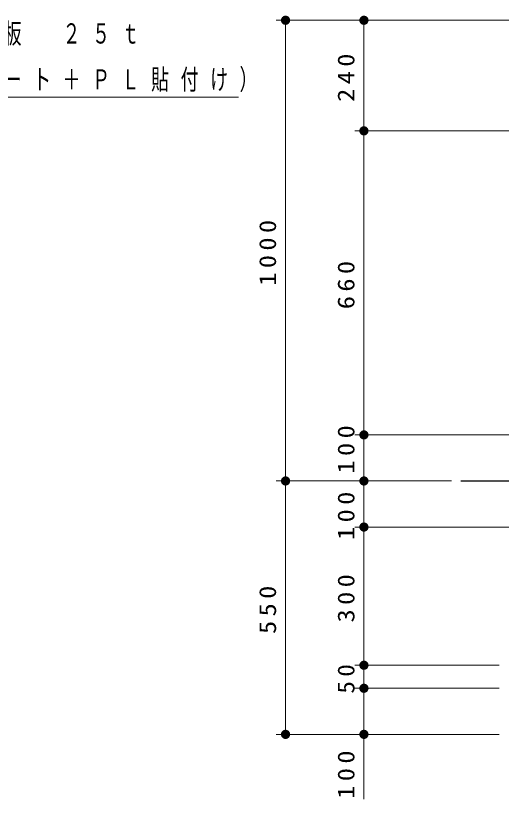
# Model space of a CAD drawing. Units: millimetres on the paper, scale 1:20. Extents: x -365 to 0, y -54 to 257.
# Drawn here: x -137.2 to -84.6, y 74.2 to 159.3 of the extents above; entities that cross this region are included whole.
import ezdxf

# ---------------------------------------------------------------- set-up
doc = ezdxf.new("R2010")
doc.units = ezdxf.units.MM
doc.layers.add('LY_1', color=7, linetype='Continuous', lineweight=13)
doc.styles.add('ＭＳ ゴシック', font='')
doc.styles.get('ＭＳ ゴシック').set_extended_font_data('MS Gothic')

# ---------------------------------------------------------------- blocks, each defined once
blk = doc.blocks.new('filled_dot')
at = {"color": 0, "linetype": 'Continuous', "lineweight": -2, "const_width": 1.25}
blk.add_lwpolyline([(-0.625, 0, 1), (0.625, 0, 1)], format="xyb", close=True, dxfattribs=at)

msp = doc.modelspace()

# ---------------------------------------------------------------- linework, layer by layer
at = {"layer": 'LY_1'}
for p, q in [((-51.051, 158.754), (-108.942, 158.754)), ((-107.942, 108.754), (-107.942, 158.754)), ((-99.444, 146.754), (-99.444, 158.754)), ((-58.551, 146.754), (-100.444, 146.754)), ((-99.444, 113.754), (-99.444, 146.754)), ((-76.051, 113.754), (-100.444, 113.754)), ((-99.444, 108.754), (-99.444, 113.754)), ((-89.947, 108.754), (-108.942, 108.754)), ((-90.188, 108.754), (-108.942, 108.754)), ((-107.942, 81.254), (-107.942, 108.754)), ((-99.444, 103.754), (-99.444, 108.754)), ((-82.301, 103.754), (-100.444, 103.754)), ((-99.444, 88.754), (-99.444, 103.754)), ((-84.801, 88.754), (-100.444, 88.754)), ((-99.444, 86.254), (-99.444, 88.754)), ((-84.801, 86.254), (-100.444, 86.254)), ((-99.444, 74.203), (-99.444, 86.254)), ((-84.801, 81.254), (-108.942, 81.254))]:
    msp.add_line(p, q, dxfattribs=at)
at = {"layer": 'LY_1', "lineweight": 25}
msp.add_line((-88.947, 108.754), (-76.564, 108.754), dxfattribs=at)
at = {"layer": 'LY_1'}
msp.add_lwpolyline([(-177.333, 143.249), (-170.246, 150.397), (-113.055, 150.397)], dxfattribs=at)

# ---------------------------------------------------------------- block references
at = {"layer": 'LY_1', "xscale": 0.4, "yscale": 0.4}
for p, rotation in [((-107.942, 158.754), 270), ((-99.444, 158.754), 270), ((-99.444, 146.754), 90), ((-99.444, 146.754), 270), ((-99.444, 113.754), 90), ((-99.444, 113.754), 270), ((-107.942, 108.754), 90), ((-107.942, 108.754), 270), ((-99.444, 108.754), 90), ((-99.444, 108.754), 270), ((-99.444, 103.754), 270), ((-99.444, 103.754), 90), ((-99.444, 88.754), 270), ((-99.444, 88.754), 90), ((-99.444, 86.254), 270), ((-99.444, 86.254), 90), ((-107.942, 81.254), 90), ((-99.444, 81.254), 90)]:
    msp.add_blockref('filled_dot', p, dxfattribs=dict(at, rotation=rotation))

# ---------------------------------------------------------------- texts
at = {"layer": 'LY_1', "char_height": 2.199, "attachment_point": 4, "style": 'ＭＳ ゴシック'}
for s, insert in [('\\T1.64;\\W0.65;利用解説サイン：ＰＥ板\u3000２５ｔ', (-170.483, 157.197)), ('\\T1.64;\\W0.65;（グラフィック印刷シート＋ＰＬ貼付け）', (-170.483, 152.197))]:
    msp.add_mtext(s, dxfattribs=dict(at, insert=insert))
at = {"layer": 'LY_1', "char_height": 1.833, "attachment_point": 8, "rotation": 90, "style": 'ＭＳ ゴシック'}
for s, insert in [('\\T1.33;\\W1.15;240', (-100.444, 152.754)), ('\\T1.33;\\W1.15;1000', (-108.942, 133.754)), ('\\T1.33;\\W1.15;660', (-100.444, 130.254)), ('\\T1.33;\\W1.15;100', (-100.444, 112.419)), ('\\T1.33;\\W1.15;100', (-100.444, 105.209)), ('\\T1.33;\\W1.15;300', (-100.444, 96.254)), ('\\T1.33;\\W1.15;550', (-108.942, 95.004)), ('\\T1.34;\\W1.1;50', (-100.444, 87.504)), ('\\T1.33;\\W1.15;100', (-100.444, 77.12))]:
    msp.add_mtext(s, dxfattribs=dict(at, insert=insert))

doc.saveas('drawing.dxf')
